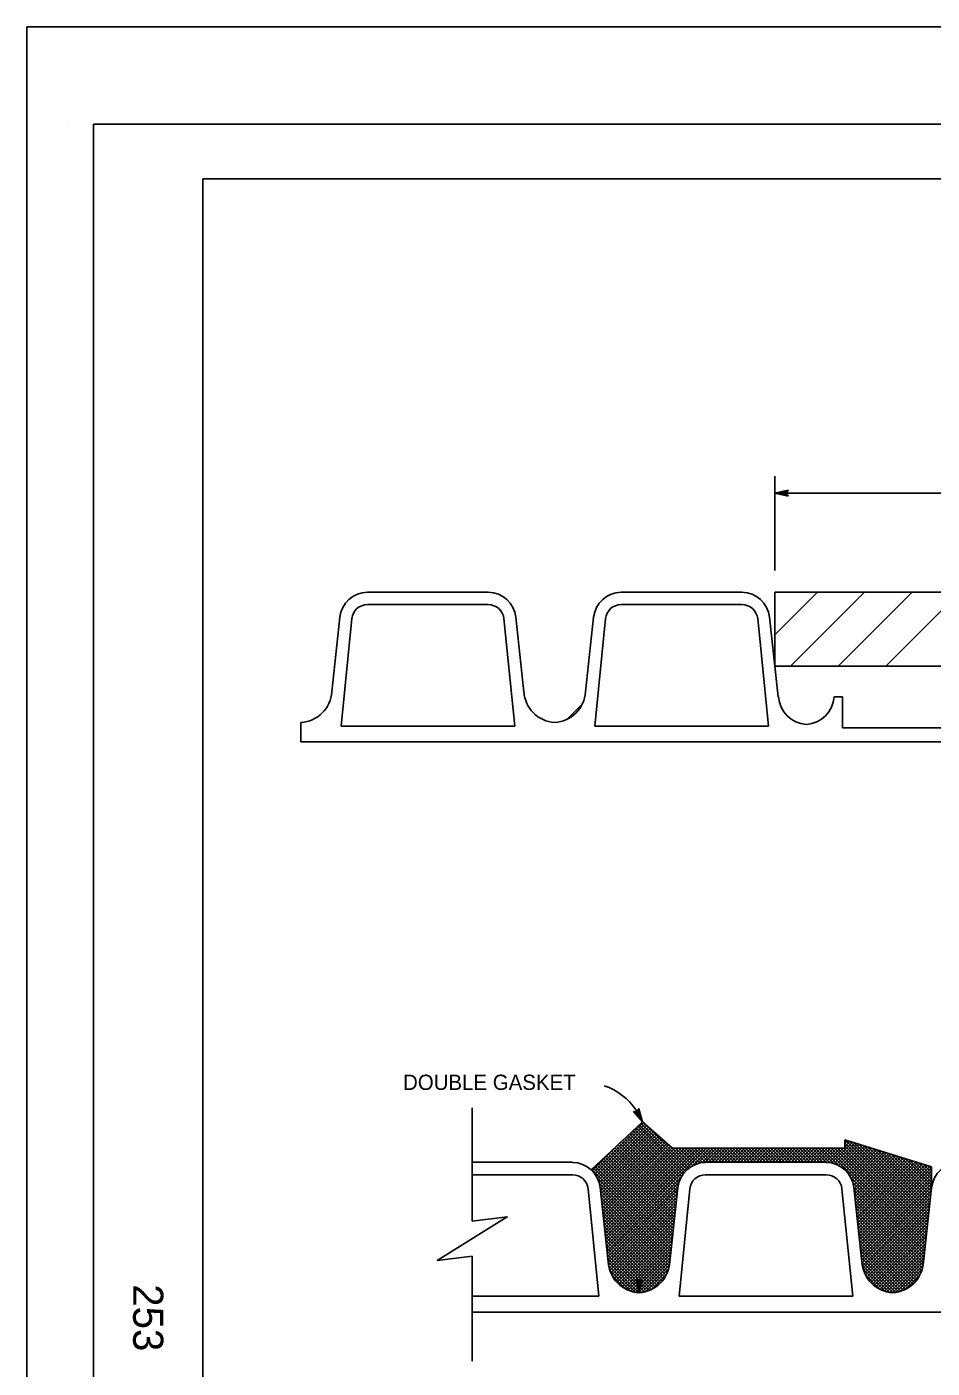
# Model space of a CAD drawing. Extents: x -894 to 866, y -476 to 714.
# Drawn here: x -894 to -479, y 99 to 714 of the extents above; entities that cross this region are included whole.
import ezdxf

# ---------------------------------------------------------------- set-up
doc = ezdxf.new("R2010")
doc.units = 0
for name, color, linetype in [('10 Sheet Format', 7, 'Continuous'), ('56 Stage 3 Anno', 7, 'Continuous'), ('57 Undefined', 7, 'Continuous'), ('60 Nongeo Data', 7, 'Continuous')]:
    doc.layers.add(name, color=color, linetype=linetype)

msp = doc.modelspace()

# ---------------------------------------------------------------- linework, layer by layer
at = {"layer": '10 Sheet Format'}
for p, q in [((-875.42, 668.97), (-875.42, 668.97)), ((-863.43, 668.96), (-863.43, -431.04)), ((-863.43, 668.96), (836.58, 668.96)), ((-813.45, 643.96), (811.55, 643.96)), ((-813.45, 643.96), (-813.45, -406.04))]:
    msp.add_line(p, q, dxfattribs=at)
for points in [[(-894.04, 713.56), (865.96, 713.56), (865.96, -476.44), (-894.04, -476.44)], [(-863.43, -431.04), (836.58, -431.04), (836.58, 668.96), (-863.43, 668.96)]]:
    msp.add_lwpolyline(points, close=True, dxfattribs=at)
at = {"layer": '56 Stage 3 Anno'}
for p, q in [((-551.4, 464.66), (-551.4, 507.74)), ((-218.38, 500.02), (-551.4, 500.02)), ((-551.4, 500.02), (-551.4, 500.02)), ((-545.33, 501.37), (-545.33, 501.37)), ((-545.33, 498.67), (-545.33, 498.67)), ((-690.02, 166.57), (-690.02, 218.46)), ((-616.14, 216.81), (-616.14, 216.81)), ((-614.93, 217.41), (-612.1, 212.08)), ((-613.75, 218.07), (-613.75, 218.07)), ((-612.1, 212.08), (-612.1, 212.08)), ((-690.02, 102.55), (-690.02, 150.57)), ((-615, 139.91), (-615, 139.91)), ((-612.29, 139.91), (-612.29, 139.91)), ((-613.64, 133.83), (-613.64, 133.83))]:
    msp.add_line(p, q, dxfattribs=at)
for points in [[(-545.33, 498.67), (-551.4, 500.02), (-545.33, 501.37), (-545.54, 501.01), (-549.99, 500.03), (-545.54, 499.03), (-545.76, 499.39), (-548.6, 500.02), (-545.76, 500.65), (-545.97, 500.29), (-547.21, 500.02), (-545.97, 499.75), (-546.14, 500.02), (-545.33, 501.37), (-546.14, 500.02)], [(-616.14, 216.81), (-612.1, 212.08), (-613.75, 218.08), (-613.97, 217.72), (-612.76, 213.32), (-615.72, 216.79), (-615.31, 216.77), (-613.41, 214.55), (-614.19, 217.36), (-614.4, 217), (-614.07, 215.78), (-614.89, 216.75), (-614.57, 216.73), (-613.75, 218.08), (-614.57, 216.73)], [(-615, 139.91), (-613.64, 133.83), (-612.29, 139.91), (-612.65, 139.69), (-613.64, 135.24), (-614.64, 139.69), (-614.28, 139.48), (-613.64, 136.63), (-613.01, 139.48), (-613.37, 139.26), (-613.64, 138.03), (-613.92, 139.26), (-613.64, 139.1), (-612.29, 139.91), (-613.64, 139.1)]]:
    msp.add_lwpolyline(points, close=True, dxfattribs=at)
msp.add_lwpolyline([(-690.02, 166.57), (-674.02, 168.57), (-706.02, 148.57), (-690.02, 150.57)], dxfattribs=at)
msp.add_arc((-638.9, 201.32), 28.88, 33.87102, 71.10098, dxfattribs=at)
at = {"layer": '57 Undefined'}
for p, q in [((-551.4, 454.71), (-102.8, 454.71)), ((-551.4, 420.73), (-102.8, 420.73)), ((-524.28, 406.78), (-520.49, 406.78)), ((-520.49, 392.62), (-520.49, 406.78))]:
    msp.add_line(p, q, dxfattribs=at)
msp.add_ellipse((-537.81, 407.56), major_axis=(13.55, 0), ratio=0.996016, start_param=4.773615, end_param=6.225745, dxfattribs=at)
at = {"layer": '60 Nongeo Data'}
for p, q in [((-738.02, 454.71), (-682.68, 454.71)), ((-738.02, 454.71), (-682.68, 454.71)), ((-621.8, 454.71), (-566.46, 454.71)), ((-551.4, 435.14), (-531.83, 454.71)), ((-551.4, 420.73), (-551.4, 454.71)), ((-544.26, 420.73), (-510.29, 454.71)), ((-522.45, 420.73), (-488.47, 454.71)), ((-500.63, 420.73), (-466.65, 454.71)), ((-682.68, 448.96), (-738.02, 448.96)), ((-682.68, 448.96), (-735.62, 448.96)), ((-566.46, 448.96), (-621.8, 448.96)), ((-754.35, 409.08), (-750.64, 443.18)), ((-750.13, 393.34), (-745.21, 442.55)), ((-670.57, 393.34), (-675.49, 442.55)), ((-666.35, 409.08), (-670.06, 443.18)), ((-638.13, 409.08), (-634.42, 443.18)), ((-633.92, 393.34), (-628.99, 442.55)), ((-554.35, 393.34), (-559.27, 442.55)), ((-549.88, 406.76), (-553.84, 443.18)), ((-646.51, 396.49), (-639.63, 403.37)), ((-768.46, 394.97), (-768.46, 386.14)), ((-750.13, 393.34), (-670.57, 393.34)), ((-726.75, 393.34), (-670.57, 393.34)), ((-633.92, 393.34), (-554.35, 393.34)), ((-520.49, 392.62), (-448.88, 392.62)), ((-520.49, 392.62), (-448.88, 392.62)), ((-768.46, 386.14), (-538.38, 386.14)), ((-538.38, 386.14), (-223.19, 386.14)), ((-635.6, 190.18), (-612.1, 212.08)), ((-611.68, 211.71), (-634.44, 188.95)), ((-610.91, 211.03), (-633.8, 188.13)), ((-610.13, 210.35), (-633.22, 187.25)), ((-609.36, 209.67), (-632.71, 186.31)), ((-608.58, 208.99), (-632.27, 185.3)), ((-593.59, 187.98), (-614.99, 209.39)), ((-592.97, 188.81), (-614.24, 210.09)), ((-592.28, 189.58), (-613.49, 210.79)), ((-591.54, 190.3), (-612.73, 211.49)), ((-598.33, 200.01), (-612.1, 212.08)), ((-590.74, 190.95), (-610.17, 210.38)), ((-621.79, 203.05), (-635.13, 189.71)), ((-607.81, 208.31), (-631.9, 184.22)), ((-607.03, 207.63), (-631.61, 183.05)), ((-606.25, 206.95), (-631.43, 181.77)), ((-605.48, 206.27), (-631.29, 180.46)), ((-604.7, 205.59), (-631.15, 179.15)), ((-603.93, 204.91), (-631, 177.84)), ((-603.15, 204.23), (-630.86, 176.53)), ((-602.38, 203.55), (-630.72, 175.22)), ((-601.6, 202.88), (-630.58, 173.9)), ((-596.3, 177.6), (-621.77, 203.07)), ((-596.16, 178.92), (-621.02, 203.77)), ((-596.02, 180.23), (-620.26, 204.47)), ((-595.87, 181.54), (-619.51, 205.18)), ((-595.7, 182.82), (-618.76, 205.88)), ((-595.44, 184.02), (-618, 206.58)), ((-595.09, 185.12), (-617.25, 207.28)), ((-594.66, 186.14), (-616.5, 207.98)), ((-594.16, 187.09), (-615.74, 208.68)), ((-515.89, 202.77), (-525.39, 193.27)), ((-479.6, 191.47), (-519.38, 203.86)), ((-519.38, 200.01), (-519.38, 203.86)), ((-519.22, 203.81), (-519.38, 203.64)), ((-518.11, 203.46), (-519.38, 202.19)), ((-517, 203.11), (-519.38, 200.73)), ((-481.35, 165.92), (-519.24, 203.81)), ((-481.21, 167.24), (-517.13, 203.15)), ((-600.83, 202.2), (-630.43, 172.59)), ((-600.05, 201.52), (-630.29, 171.28)), ((-599.28, 200.84), (-630.15, 169.97)), ((-598.5, 200.16), (-630, 168.66)), ((-597.2, 200.01), (-629.86, 167.34)), ((-595.74, 200.01), (-629.72, 166.03)), ((-594.29, 200.01), (-629.58, 164.72)), ((-592.83, 200.01), (-629.43, 163.41)), ((-591.38, 200.01), (-629.29, 162.1)), ((-589.93, 200.01), (-629.15, 160.79)), ((-588.47, 200.01), (-629.01, 159.47)), ((-587.02, 200.01), (-628.86, 158.16)), ((-585.56, 200.01), (-628.72, 156.85)), ((-584.11, 200.01), (-628.58, 155.54)), ((-597.59, 165.8), (-628.54, 196.76)), ((-582.65, 200.01), (-628.44, 154.23)), ((-597.44, 167.11), (-627.79, 197.46)), ((-597.3, 168.42), (-627.04, 198.16)), ((-597.16, 169.73), (-626.29, 198.86)), ((-597.01, 171.05), (-625.53, 199.56)), ((-596.87, 172.36), (-624.78, 200.27)), ((-596.73, 173.67), (-624.03, 200.97)), ((-596.59, 174.98), (-623.27, 201.67)), ((-596.44, 176.29), (-622.52, 202.37)), ((-589.88, 191.55), (-598.43, 200.09)), ((-519.38, 200.01), (-598.33, 200.01)), ((-588.96, 192.08), (-596.89, 200.01)), ((-587.97, 192.54), (-595.43, 200.01)), ((-586.91, 192.94), (-593.98, 200.01)), ((-585.76, 193.25), (-592.52, 200.01)), ((-584.53, 193.47), (-591.07, 200.01)), ((-583.18, 193.57), (-589.62, 200.01)), ((-581.2, 200.01), (-589.34, 191.87)), ((-581.72, 193.57), (-588.16, 200.01)), ((-579.74, 200.01), (-586.78, 192.98)), ((-580.27, 193.57), (-586.71, 200.01)), ((-578.82, 193.57), (-585.25, 200.01)), ((-578.29, 200.01), (-584.88, 193.41)), ((-577.36, 193.57), (-583.8, 200.01)), ((-576.84, 200.01), (-583.28, 193.57)), ((-575.91, 193.57), (-582.34, 200.01)), ((-575.38, 200.01), (-581.82, 193.57)), ((-574.45, 193.57), (-580.89, 200.01)), ((-573.93, 200.01), (-580.36, 193.57)), ((-573, 193.57), (-579.43, 200.01)), ((-572.47, 200.01), (-578.91, 193.57)), ((-571.54, 193.57), (-577.98, 200.01)), ((-571.02, 200.01), (-577.45, 193.57)), ((-570.09, 193.57), (-576.52, 200.01)), ((-569.56, 200.01), (-576, 193.57)), ((-568.63, 193.57), (-575.07, 200.01)), ((-568.11, 200.01), (-574.54, 193.57)), ((-567.18, 193.57), (-573.62, 200.01)), ((-566.65, 200.01), (-573.09, 193.57)), ((-565.73, 193.57), (-572.16, 200.01)), ((-565.2, 200.01), (-571.64, 193.57)), ((-564.27, 193.57), (-570.71, 200.01)), ((-563.74, 200.01), (-570.18, 193.57)), ((-562.82, 193.57), (-569.25, 200.01)), ((-562.29, 200.01), (-568.73, 193.57)), ((-561.36, 193.57), (-567.8, 200.01)), ((-560.84, 200.01), (-567.27, 193.57)), ((-559.91, 193.57), (-566.34, 200.01)), ((-559.38, 200.01), (-565.82, 193.57)), ((-558.45, 193.57), (-564.89, 200.01)), ((-557.93, 200.01), (-564.36, 193.57)), ((-557, 193.57), (-563.43, 200.01)), ((-556.47, 200.01), (-562.91, 193.57)), ((-555.54, 193.57), (-561.98, 200.01)), ((-555.02, 200.01), (-561.45, 193.57)), ((-554.09, 193.57), (-560.53, 200.01)), ((-553.56, 200.01), (-560, 193.57)), ((-552.64, 193.57), (-559.07, 200.01)), ((-552.11, 200.01), (-558.54, 193.57)), ((-551.18, 193.57), (-557.62, 200.01)), ((-550.65, 200.01), (-557.09, 193.57)), ((-549.73, 193.57), (-556.16, 200.01)), ((-549.2, 200.01), (-555.64, 193.57)), ((-548.27, 193.57), (-554.71, 200.01)), ((-547.75, 200.01), (-554.18, 193.57)), ((-546.82, 193.57), (-553.25, 200.01)), ((-546.29, 200.01), (-552.73, 193.57)), ((-545.36, 193.57), (-551.8, 200.01)), ((-544.84, 200.01), (-551.27, 193.57)), ((-543.91, 193.57), (-550.34, 200.01)), ((-543.38, 200.01), (-549.82, 193.57)), ((-542.45, 193.57), (-548.89, 200.01)), ((-541.93, 200.01), (-548.36, 193.57)), ((-541, 193.57), (-547.44, 200.01)), ((-540.47, 200.01), (-546.91, 193.57)), ((-539.54, 193.57), (-545.98, 200.01)), ((-539.02, 200.01), (-545.45, 193.57)), ((-538.09, 193.57), (-544.53, 200.01)), ((-537.56, 200.01), (-544, 193.57)), ((-536.64, 193.57), (-543.07, 200.01)), ((-536.11, 200.01), (-542.55, 193.57)), ((-535.18, 193.57), (-541.62, 200.01)), ((-534.65, 200.01), (-541.09, 193.57)), ((-533.73, 193.57), (-540.16, 200.01)), ((-533.2, 200.01), (-539.64, 193.57)), ((-532.27, 193.57), (-538.71, 200.01)), ((-531.75, 200.01), (-538.18, 193.57)), ((-530.82, 193.57), (-537.25, 200.01)), ((-530.29, 200.01), (-536.73, 193.57)), ((-529.36, 193.57), (-535.8, 200.01)), ((-528.84, 200.01), (-535.27, 193.57)), ((-527.91, 193.57), (-534.34, 200.01)), ((-527.38, 200.01), (-533.82, 193.57)), ((-526.32, 193.43), (-532.89, 200.01)), ((-525.93, 200.01), (-532.36, 193.57)), ((-524.46, 193.03), (-531.44, 200.01)), ((-524.47, 200.01), (-530.91, 193.57)), ((-522, 192.02), (-529.98, 200.01)), ((-523.02, 200.01), (-529.45, 193.57)), ((-482.64, 154.12), (-528.53, 200.01)), ((-521.56, 200.01), (-528, 193.57)), ((-482.49, 155.43), (-527.07, 200.01)), ((-520.11, 200.01), (-526.64, 193.48)), ((-482.35, 156.74), (-525.62, 200.01)), ((-514.79, 202.42), (-524.24, 192.96)), ((-482.21, 158.05), (-524.16, 200.01)), ((-513.68, 202.08), (-523.18, 192.58)), ((-482.07, 159.36), (-522.71, 200.01)), ((-512.57, 201.73), (-522.18, 192.12)), ((-511.46, 201.39), (-521.26, 191.59)), ((-481.92, 160.68), (-521.25, 200.01)), ((-510.35, 201.04), (-520.39, 191)), ((-481.78, 161.99), (-519.8, 200.01)), ((-509.24, 200.7), (-519.59, 190.35)), ((-481.5, 164.61), (-519.38, 202.5)), ((-481.64, 163.3), (-519.38, 201.05)), ((-508.13, 200.35), (-518.84, 189.64)), ((-507.02, 200.01), (-518.15, 188.88)), ((-505.91, 199.66), (-517.52, 188.05)), ((-504.8, 199.32), (-516.95, 187.17)), ((-503.69, 198.97), (-516.44, 186.22)), ((-502.58, 198.63), (-516.01, 185.2)), ((-501.47, 198.28), (-515.64, 184.11)), ((-500.37, 197.94), (-515.37, 182.93)), ((-499.26, 197.59), (-515.2, 181.65)), ((-498.15, 197.24), (-515.06, 180.34)), ((-481.07, 168.55), (-515.01, 202.5)), ((-497.04, 196.9), (-514.91, 179.02)), ((-480.92, 169.86), (-512.9, 201.84)), ((-480.78, 171.17), (-510.79, 201.18)), ((-480.64, 172.48), (-508.68, 200.52)), ((-480.5, 173.8), (-506.57, 199.87)), ((-480.35, 175.11), (-504.46, 199.21)), ((-480.21, 176.42), (-502.34, 198.55)), ((-480.07, 177.73), (-500.23, 197.89)), ((-479.93, 179.04), (-498.12, 197.24)), ((-479.78, 180.35), (-496.01, 196.58)), ((-644.08, 193.57), (-689.89, 193.57)), ((-598.87, 153.99), (-635.32, 190.44)), ((-598.73, 155.3), (-634.57, 191.15)), ((-598.58, 156.62), (-633.82, 191.85)), ((-598.44, 157.93), (-633.06, 192.55)), ((-598.3, 159.24), (-632.31, 193.25)), ((-598.16, 160.55), (-631.56, 193.95)), ((-598.01, 161.86), (-630.8, 194.65)), ((-597.87, 163.17), (-630.05, 195.35)), ((-597.73, 164.49), (-629.3, 196.06)), ((-527.86, 193.57), (-583.2, 193.57)), ((-495.93, 196.55), (-514.77, 177.71)), ((-494.82, 196.21), (-514.63, 176.4)), ((-493.71, 195.86), (-514.48, 175.09)), ((-492.6, 195.52), (-514.34, 173.78)), ((-491.49, 195.17), (-514.2, 172.47)), ((-490.38, 194.83), (-514.06, 171.15)), ((-489.27, 194.48), (-513.91, 169.84)), ((-488.16, 194.14), (-513.77, 168.53)), ((-487.06, 193.79), (-513.63, 167.22)), ((-485.95, 193.45), (-513.49, 165.91)), ((-484.84, 193.1), (-513.34, 164.59)), ((-483.73, 192.76), (-513.2, 163.28)), ((-482.62, 192.41), (-513.06, 161.97)), ((-481.51, 192.07), (-512.92, 160.66)), ((-480.4, 191.72), (-512.77, 159.35)), ((-479.6, 191.07), (-512.63, 158.04)), ((-479.64, 181.67), (-493.9, 195.92)), ((-479.6, 183.08), (-491.78, 195.26)), ((-479.6, 184.53), (-489.67, 194.61)), ((-479.6, 185.99), (-487.56, 193.95)), ((-479.6, 187.44), (-485.45, 193.29)), ((-479.6, 188.9), (-483.34, 192.63)), ((-479.6, 190.35), (-481.22, 191.98)), ((-479.6, 182.05), (-479.6, 191.47)), ((-689.89, 187.83), (-644.08, 187.83)), ((-599.01, 152.68), (-632.78, 186.45)), ((-594.23, 186.98), (-628.29, 152.91)), ((-595.31, 184.44), (-628.15, 151.6)), ((-583.2, 187.83), (-527.86, 187.83)), ((-482.78, 152.81), (-516.7, 186.73)), ((-479.6, 189.61), (-512.49, 156.72)), ((-479.6, 188.16), (-512.34, 155.41)), ((-479.6, 186.7), (-512.2, 154.1)), ((-479.6, 185.25), (-512.06, 152.79)), ((-631.96, 132.21), (-636.89, 181.42)), ((-599.15, 151.37), (-631.85, 184.06)), ((-599.3, 150.06), (-631.49, 182.25)), ((-627.75, 147.94), (-631.46, 182.05)), ((-599.44, 148.74), (-631.3, 180.61)), ((-599.58, 147.43), (-631.13, 178.98)), ((-595.74, 182.56), (-628.01, 150.29)), ((-595.94, 180.9), (-627.86, 148.98)), ((-596.12, 179.27), (-627.73, 147.66)), ((-599.53, 147.94), (-595.82, 182.05)), ((-595.31, 132.21), (-590.39, 181.42)), ((-515.75, 132.21), (-520.67, 181.42)), ((-482.92, 151.49), (-515.69, 184.26)), ((-483.06, 150.18), (-515.3, 182.41)), ((-511.53, 147.94), (-515.24, 182.05)), ((-483.21, 148.87), (-515.1, 180.77)), ((-483.34, 147.55), (-514.92, 179.13)), ((-479.6, 183.79), (-511.92, 151.48)), ((-479.6, 182.34), (-511.77, 150.16)), ((-479.74, 180.74), (-511.63, 148.85)), ((-479.92, 179.11), (-511.5, 147.53)), ((-483.31, 147.94), (-479.6, 182.05)), ((-599.75, 146.15), (-630.95, 177.34)), ((-600.02, 144.96), (-630.77, 175.71)), ((-600.36, 143.84), (-630.59, 174.08)), ((-600.77, 142.8), (-630.42, 172.45)), ((-596.3, 177.64), (-627.57, 146.36)), ((-596.48, 176), (-627.32, 145.16)), ((-596.65, 174.37), (-626.99, 144.03)), ((-596.83, 172.74), (-626.59, 142.98)), ((-483.51, 146.27), (-514.75, 177.5)), ((-483.77, 145.07), (-514.57, 175.87)), ((-484.1, 143.95), (-514.39, 174.24)), ((-484.51, 142.9), (-514.21, 172.61)), ((-480.1, 177.48), (-511.33, 146.24)), ((-480.27, 175.85), (-511.08, 145.04)), ((-480.45, 174.22), (-510.74, 143.93)), ((-480.63, 172.58), (-510.33, 142.88)), ((-601.24, 141.82), (-630.24, 170.82)), ((-601.77, 140.9), (-630.06, 169.18)), ((-602.36, 140.03), (-629.88, 167.55)), ((-603, 139.21), (-629.71, 165.92)), ((-597.01, 171.11), (-626.13, 141.99)), ((-597.19, 169.48), (-625.61, 141.05)), ((-597.36, 167.84), (-625.03, 140.18)), ((-597.54, 166.21), (-624.4, 139.35)), ((-484.98, 141.91), (-514.04, 170.97)), ((-485.5, 140.98), (-513.86, 169.34)), ((-486.08, 140.11), (-513.68, 167.71)), ((-486.72, 139.29), (-513.5, 166.08)), ((-480.81, 170.95), (-509.86, 141.9)), ((-480.98, 169.32), (-509.34, 140.97)), ((-481.16, 167.69), (-508.75, 140.09)), ((-481.34, 166.06), (-508.12, 139.27)), ((-603.69, 138.45), (-629.53, 164.29)), ((-604.42, 137.73), (-629.35, 162.66)), ((-605.21, 137.06), (-629.17, 161.02)), ((-597.72, 164.58), (-623.72, 138.58)), ((-597.9, 162.95), (-622.99, 137.85)), ((-598.07, 161.32), (-622.21, 137.18)), ((-487.4, 138.52), (-513.33, 164.45)), ((-488.13, 137.79), (-513.15, 162.81)), ((-488.91, 137.12), (-512.97, 161.18)), ((-481.52, 164.42), (-507.44, 138.5)), ((-481.69, 162.79), (-506.7, 137.78)), ((-481.87, 161.16), (-505.92, 137.11)), ((-606.05, 136.44), (-629, 159.39)), ((-606.94, 135.88), (-628.82, 157.76)), ((-612.37, 139.86), (-628.64, 156.13)), ((-613.28, 139.31), (-628.46, 154.5)), ((-598.25, 159.68), (-621.38, 136.55)), ((-598.43, 158.05), (-620.5, 135.98)), ((-598.61, 156.42), (-619.57, 135.46)), ((-598.78, 154.79), (-614.16, 139.41)), ((-489.75, 136.5), (-512.79, 159.55)), ((-490.63, 135.93), (-512.62, 157.92)), ((-491.57, 135.42), (-512.44, 156.29)), ((-492.57, 134.96), (-512.26, 154.65)), ((-482.05, 159.53), (-505.08, 136.49)), ((-482.23, 157.9), (-504.2, 135.93)), ((-482.4, 156.26), (-503.25, 135.41)), ((-482.58, 154.63), (-502.26, 134.96)), ((-614.9, 139.48), (-628.29, 152.87)), ((-614.48, 137.61), (-628.11, 151.23)), ((-614.06, 135.73), (-627.93, 149.6)), ((-613.65, 133.86), (-627.75, 147.97)), ((-599.49, 148.26), (-613.56, 134.19)), ((-599.32, 149.89), (-613.15, 136.06)), ((-599.14, 151.52), (-612.73, 137.93)), ((-598.96, 153.16), (-612.32, 139.8)), ((-493.63, 134.57), (-512.08, 153.02)), ((-494.76, 134.24), (-511.91, 151.39)), ((-495.97, 134), (-511.73, 149.76)), ((-497.27, 133.85), (-511.55, 148.13)), ((-482.76, 153), (-501.19, 134.56)), ((-482.94, 151.37), (-500.06, 134.24)), ((-483.11, 149.74), (-498.85, 134)), ((-483.29, 148.1), (-497.55, 133.85)), ((-615.27, 134.03), (-627.56, 146.32)), ((-617.18, 134.49), (-627.11, 144.41)), ((-619.65, 135.5), (-626.12, 141.97)), ((-599.67, 146.63), (-612.31, 133.98)), ((-600.06, 144.79), (-610.46, 134.38)), ((-600.91, 142.48), (-608.14, 135.25)), ((-498.89, 134.01), (-511.37, 146.49)), ((-500.76, 134.42), (-510.95, 144.61)), ((-503.15, 135.36), (-510.03, 142.24)), ((-483.48, 146.46), (-495.93, 134.01)), ((-483.89, 144.59), (-494.04, 134.44)), ((-484.83, 142.2), (-491.66, 135.37)), ((-614.75, 138.82), (-618.57, 135)), ((-614.49, 137.63), (-617.52, 134.6)), ((-614.22, 136.44), (-616.39, 134.27)), ((-613.96, 135.25), (-615.19, 134.02)), ((-611.1, 134.22), (-613.11, 136.23)), ((-609.96, 134.53), (-612.84, 137.42)), ((-608.89, 134.92), (-612.58, 138.61)), ((-607.88, 135.37), (-612.32, 139.8)), ((-631.96, 132.21), (-689.89, 132.21)), ((-613.69, 134.06), (-613.89, 133.86)), ((-613.62, 133.84), (-613.64, 133.85)), ((-612.32, 133.98), (-613.37, 135.04)), ((-515.75, 132.21), (-595.31, 132.21)), ((-381.2, 125.01), (-689.89, 125.01))]:
    msp.add_line(p, q, dxfattribs=at)
for centre, major_axis, start_param, end_param in [((-737.72, 441.77), (-12.99, 0), 4.735407, 6.17345), ((-682.98, 441.77), (-12.99, 0), 3.251328, 4.689371), ((-621.5, 441.77), (-12.99, 0), 4.735407, 6.17345), ((-566.76, 441.77), (-12.99, 0), 3.251328, 4.689371), ((-738.02, 441.76), (-7.23, 0), 4.712389, 6.17345), ((-682.68, 441.76), (-7.23, 0), 3.251328, 4.712389), ((-621.8, 441.76), (-7.23, 0), 4.712389, 6.17345), ((-566.46, 441.76), (-7.23, 0), 3.251328, 4.712389), ((-769.38, 409.94), (15.06, 0), 4.773615, 6.225745), ((-651.32, 409.94), (-15.06, 0), 0.05744, 1.50957), ((-653.16, 409.94), (15.06, 0), 4.773615, 6.225745), ((-536.16, 407.56), (-13.55, 0), 0.05744, 1.50957), ((-536.16, 407.56), (-13.55, 0), 0.05744, 1.50957), ((-644.38, 180.63), (-12.99, 0), 3.251328, 4.689371), ((-582.9, 180.63), (-12.99, 0), 4.735407, 6.17345), ((-528.16, 180.63), (-12.99, 0), 3.251328, 4.689371), ((-466.68, 180.63), (-12.99, 0), 4.735407, 6.17345), ((-644.08, 180.63), (-7.23, 0), 3.251328, 4.712389), ((-583.2, 180.63), (-7.23, 0), 4.712389, 6.17345), ((-527.86, 180.63), (-7.23, 0), 3.251328, 4.712389), ((-612.72, 148.81), (-15.06, 0), 0.05744, 1.50957), ((-614.56, 148.81), (15.06, 0), 4.773615, 6.225745), ((-496.5, 148.81), (-15.06, 0), 0.05744, 1.50957), ((-498.34, 148.81), (15.06, 0), 4.773615, 6.225745)]:
    msp.add_ellipse(centre, major_axis=major_axis, ratio=0.996016, start_param=start_param, end_param=end_param, dxfattribs=at)

# ---------------------------------------------------------------- texts
at = {"layer": '10 Sheet Format'}
msp.add_text('253', height=13.779, rotation=270, dxfattribs=at).set_placement((-845.33, 137.75))
at = {"layer": '57 Undefined'}
msp.add_text('DOUBLE GASKET', height=7, dxfattribs=at).set_placement((-721.71, 226.72))

doc.saveas('drawing.dxf')
